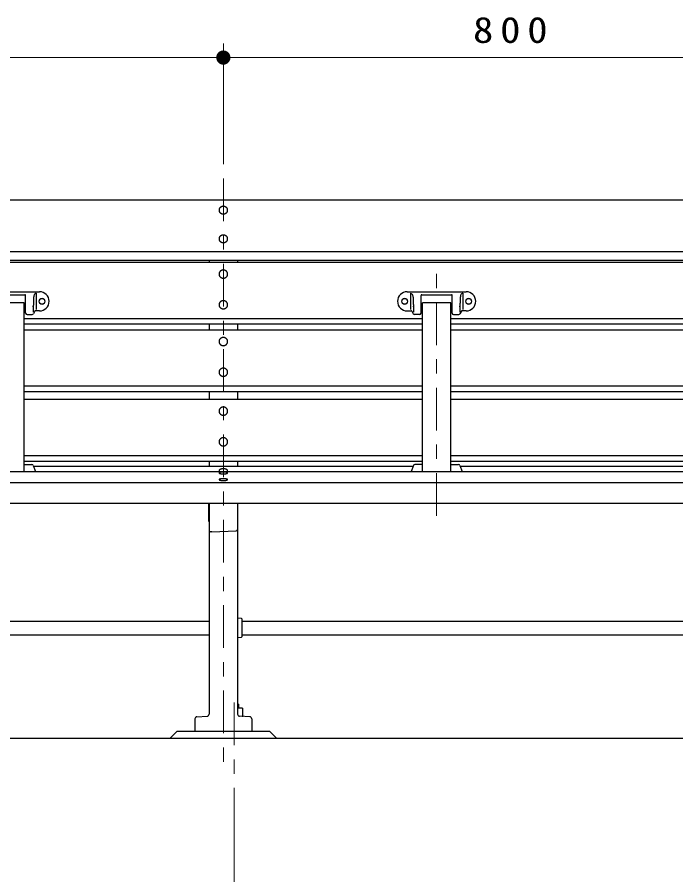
# Model space of a CAD drawing. Units: millimetres on the paper, scale 1:20. Extents: x -365 to 0, y 0 to 257.
# Drawn here: x -274.3 to -228, y 96.3 to 156.6 of the extents above; entities that cross this region are included whole.
import ezdxf

# ---------------------------------------------------------------- set-up
doc = ezdxf.new("R2010")
doc.units = ezdxf.units.MM
doc.linetypes.add('USER2', pattern=[6, 3, -1, 1, -1])
doc.layers.add('LY_1', color=7, linetype='Continuous', lineweight=25)
doc.styles.add('ＭＳ ゴシック', font='')
doc.styles.get('ＭＳ ゴシック').set_extended_font_data('MS Gothic')

# ---------------------------------------------------------------- blocks, each defined once
blk = doc.blocks.new('filled_dot')
at = {"color": 0, "linetype": 'Continuous', "lineweight": -2, "const_width": 1.25}
blk.add_lwpolyline([(-0.625, 0, 1), (0.625, 0, 1)], format="xyb", close=True, dxfattribs=at)

msp = doc.modelspace()

# ---------------------------------------------------------------- linework, layer by layer
at = {"layer": 'LY_1', "lineweight": 13}
for p, q in [((-259.846, 146.276), (-259.846, 154.776)), ((-299.846, 153.776), (-259.846, 153.776)), ((-259.846, 153.776), (-219.846, 153.776)), ((-259.096, 102.435), (-259.096, 79.935))]:
    msp.add_line(p, q, dxfattribs=at)
at = {"layer": 'LY_1', "linetype": 'USER2', "lineweight": 13}
for p, q in [((-259.846, 145.276), (-259.846, 103.345)), ((-244.846, 121.564), (-244.846, 139.462)), ((-259.096, 108.435), (-259.096, 103.435))]:
    msp.add_line(p, q, dxfattribs=at)
at = {"layer": 'LY_1'}
for p, q in [((-304.596, 143.776), (-215.096, 143.776)), ((-304.346, 140.137), (-215.346, 140.137)), ((-304.596, 139.523), (-215.096, 139.523)), ((-304.596, 139.393), (-215.096, 139.393)), ((-260.846, 139.523), (-260.846, 139.393)), ((-258.846, 139.523), (-258.846, 139.393)), ((-276.921, 137.315), (-273.846, 137.315)), ((-275.892, 137.108), (-273.846, 137.108)), ((-273.846, 137.315), (-272.771, 137.315)), ((-273.846, 137.108), (-273.8, 137.108)), ((-273.75, 135.815), (-273.75, 137.058)), ((-273.014, 137.204), (-273.014, 136.066)), ((-246.921, 137.315), (-243.846, 137.315)), ((-246.678, 137.204), (-246.678, 136.066)), ((-245.942, 135.815), (-245.942, 137.058)), ((-245.892, 137.108), (-243.846, 137.108)), ((-243.846, 137.315), (-242.771, 137.315)), ((-243.846, 137.108), (-243.8, 137.108)), ((-243.75, 135.815), (-243.75, 137.058)), ((-243.014, 137.204), (-243.014, 136.066)), ((-273.846, 136.545), (-275.846, 136.545)), ((-273.846, 124.689), (-273.846, 136.545)), ((-273.21, 136.29), (-273.21, 135.873)), ((-246.482, 136.29), (-246.482, 135.873)), ((-243.846, 136.545), (-245.846, 136.545)), ((-245.846, 124.689), (-245.846, 136.545)), ((-243.846, 124.689), (-243.846, 136.545)), ((-243.21, 136.29), (-243.21, 135.873)), ((-273.65, 135.715), (-273.293, 135.715)), ((-273.108, 135.952), (-273.205, 135.768)), ((-272.771, 135.965), (-273.086, 135.965)), ((-246.921, 135.965), (-246.606, 135.965)), ((-246.584, 135.952), (-246.487, 135.768)), ((-246.042, 135.715), (-246.399, 135.715)), ((-243.65, 135.715), (-243.293, 135.715)), ((-243.108, 135.952), (-243.205, 135.768)), ((-242.771, 135.965), (-243.086, 135.965)), ((-273.846, 135.44), (-245.846, 135.44)), ((-243.846, 135.44), (-215.346, 135.44)), ((-273.846, 135.05), (-245.846, 135.05)), ((-273.846, 134.647), (-245.846, 134.647)), ((-260.846, 135.05), (-260.846, 134.647)), ((-258.846, 135.05), (-258.846, 134.647)), ((-243.846, 135.05), (-215.096, 135.05)), ((-243.846, 134.647), (-215.096, 134.647)), ((-273.846, 130.694), (-245.846, 130.694)), ((-273.846, 130.304), (-245.846, 130.304)), ((-260.846, 130.304), (-260.846, 129.758)), ((-258.846, 130.304), (-258.846, 129.758)), ((-243.846, 130.694), (-215.346, 130.694)), ((-243.846, 130.304), (-215.096, 130.304)), ((-273.846, 129.758), (-245.846, 129.758)), ((-243.846, 129.758), (-215.096, 129.758)), ((-273.846, 125.805), (-245.846, 125.805)), ((-273.846, 125.415), (-245.846, 125.415)), ((-260.846, 125.415), (-260.846, 125.045)), ((-258.846, 125.415), (-258.846, 125.045)), ((-243.846, 125.805), (-215.346, 125.805)), ((-243.846, 125.415), (-215.096, 125.415)), ((-273.846, 125.175), (-273.302, 125.175)), ((-273.208, 125.11), (-273.048, 124.689)), ((-273.183, 125.045), (-246.508, 125.045)), ((-246.484, 125.11), (-246.644, 124.689)), ((-245.846, 125.175), (-246.39, 125.175)), ((-243.846, 125.175), (-243.302, 125.175)), ((-243.208, 125.11), (-243.048, 124.689)), ((-243.183, 125.045), (-215.096, 125.045)), ((-304.596, 124.689), (-215.096, 124.689)), ((-304.346, 123.898), (-215.346, 123.898)), ((-304.596, 122.459), (-215.096, 122.459)), ((-260.896, 122.459), (-260.896, 121.185)), ((-260.846, 122.459), (-260.846, 107.619)), ((-258.846, 122.459), (-258.846, 107.619)), ((-260.896, 121.185), (-260.846, 121.183)), ((-260.646, 120.435), (-260.75, 120.439)), ((-260.646, 120.435), (-258.942, 120.503)), ((-298.546, 114.162), (-260.846, 114.162)), ((-258.846, 114.391), (-258.591, 114.364)), ((-258.546, 114.315), (-258.546, 113.055)), ((-258.546, 114.162), (-221.146, 114.162)), ((-298.546, 113.207), (-260.846, 113.207)), ((-258.591, 113.005), (-258.846, 112.978)), ((-258.546, 113.207), (-221.146, 113.207)), ((-258.778, 108.333), (-258.846, 108.333)), ((-258.491, 108.05), (-258.846, 108.05)), ((-258.778, 108.333), (-258.778, 108.05)), ((-258.491, 108.05), (-258.491, 107.435)), ((-261.702, 107.44), (-260.99, 107.469)), ((-257.99, 107.44), (-258.702, 107.469)), ((-261.846, 107.29), (-261.846, 106.435)), ((-257.846, 107.29), (-257.846, 106.435)), ((-263.096, 106.434), (-263.596, 105.934)), ((-263.096, 106.435), (-256.596, 106.435)), ((-256.596, 106.435), (-256.096, 105.935)), ((-296.096, 105.935), (-211.096, 105.935))]:
    msp.add_line(p, q, dxfattribs=at)
for points in [[(-259.546, 143.05), (-259.547, 143.073), (-259.55, 143.096), (-259.556, 143.119), (-259.564, 143.142), (-259.574, 143.163), (-259.586, 143.184), (-259.6, 143.204), (-259.616, 143.223), (-259.634, 143.24), (-259.653, 143.256), (-259.674, 143.27), (-259.696, 143.283), (-259.719, 143.293), (-259.743, 143.302), (-259.768, 143.309), (-259.794, 143.315), (-259.82, 143.318), (-259.846, 143.319), (-259.872, 143.318), (-259.898, 143.315), (-259.924, 143.309), (-259.949, 143.302), (-259.973, 143.293), (-259.996, 143.283), (-260.018, 143.27), (-260.039, 143.256), (-260.058, 143.24), (-260.076, 143.223), (-260.092, 143.204), (-260.106, 143.184), (-260.118, 143.163), (-260.128, 143.142), (-260.136, 143.119), (-260.141, 143.096), (-260.145, 143.073), (-260.146, 143.05), (-260.145, 143.026), (-260.141, 143.003), (-260.136, 142.98), (-260.128, 142.958), (-260.118, 142.936), (-260.106, 142.915), (-260.092, 142.895), (-260.076, 142.877), (-260.058, 142.86), (-260.039, 142.844), (-260.018, 142.829), (-259.996, 142.817), (-259.973, 142.806), (-259.949, 142.797), (-259.924, 142.79), (-259.898, 142.785), (-259.872, 142.782), (-259.846, 142.781), (-259.82, 142.782), (-259.794, 142.785), (-259.768, 142.79), (-259.743, 142.797), (-259.719, 142.806), (-259.696, 142.817), (-259.674, 142.829), (-259.653, 142.844), (-259.634, 142.86), (-259.616, 142.877), (-259.6, 142.895), (-259.586, 142.915), (-259.574, 142.936), (-259.564, 142.958), (-259.556, 142.98), (-259.55, 143.003), (-259.547, 143.026)], [(-259.546, 141.033), (-259.547, 141.057), (-259.55, 141.08), (-259.556, 141.103), (-259.564, 141.125), (-259.574, 141.147), (-259.586, 141.168), (-259.6, 141.187), (-259.616, 141.206), (-259.634, 141.223), (-259.653, 141.239), (-259.674, 141.253), (-259.696, 141.266), (-259.719, 141.277), (-259.743, 141.286), (-259.768, 141.293), (-259.794, 141.298), (-259.82, 141.301), (-259.846, 141.302), (-259.872, 141.301), (-259.898, 141.298), (-259.924, 141.293), (-259.949, 141.286), (-259.973, 141.277), (-259.996, 141.266), (-260.018, 141.253), (-260.039, 141.239), (-260.058, 141.223), (-260.076, 141.206), (-260.092, 141.187), (-260.106, 141.168), (-260.118, 141.147), (-260.128, 141.125), (-260.136, 141.103), (-260.141, 141.08), (-260.145, 141.057), (-260.146, 141.033), (-260.145, 141.01), (-260.141, 140.986), (-260.136, 140.964), (-260.128, 140.941), (-260.118, 140.919), (-260.106, 140.899), (-260.092, 140.879), (-260.076, 140.86), (-260.058, 140.843), (-260.039, 140.827), (-260.018, 140.813), (-259.996, 140.8), (-259.973, 140.789), (-259.949, 140.78), (-259.924, 140.773), (-259.898, 140.768), (-259.872, 140.765), (-259.846, 140.764), (-259.82, 140.765), (-259.794, 140.768), (-259.768, 140.773), (-259.743, 140.78), (-259.719, 140.789), (-259.696, 140.8), (-259.674, 140.813), (-259.653, 140.827), (-259.634, 140.843), (-259.616, 140.86), (-259.6, 140.879), (-259.586, 140.899), (-259.574, 140.919), (-259.564, 140.941), (-259.556, 140.964), (-259.55, 140.986), (-259.547, 141.01)], [(-259.546, 138.556), (-259.547, 138.581), (-259.55, 138.606), (-259.556, 138.63), (-259.564, 138.654), (-259.574, 138.678), (-259.586, 138.7), (-259.6, 138.721), (-259.616, 138.741), (-259.634, 138.759), (-259.653, 138.776), (-259.674, 138.792), (-259.696, 138.805), (-259.719, 138.817), (-259.743, 138.826), (-259.768, 138.834), (-259.794, 138.839), (-259.82, 138.843), (-259.846, 138.844), (-259.872, 138.843), (-259.898, 138.839), (-259.924, 138.834), (-259.949, 138.826), (-259.973, 138.817), (-259.996, 138.805), (-260.018, 138.792), (-260.039, 138.776), (-260.058, 138.759), (-260.076, 138.741), (-260.092, 138.721), (-260.106, 138.7), (-260.118, 138.678), (-260.128, 138.654), (-260.136, 138.63), (-260.141, 138.606), (-260.145, 138.581), (-260.146, 138.556), (-260.145, 138.531), (-260.141, 138.506), (-260.136, 138.482), (-260.128, 138.458), (-260.118, 138.434), (-260.106, 138.412), (-260.092, 138.391), (-260.076, 138.371), (-260.058, 138.353), (-260.039, 138.336), (-260.018, 138.32), (-259.996, 138.307), (-259.973, 138.295), (-259.949, 138.286), (-259.924, 138.278), (-259.898, 138.273), (-259.872, 138.269), (-259.846, 138.268), (-259.82, 138.269), (-259.794, 138.273), (-259.768, 138.278), (-259.743, 138.286), (-259.719, 138.295), (-259.696, 138.307), (-259.674, 138.32), (-259.653, 138.336), (-259.634, 138.353), (-259.616, 138.371), (-259.6, 138.391), (-259.586, 138.412), (-259.574, 138.434), (-259.564, 138.458), (-259.556, 138.482), (-259.55, 138.506), (-259.547, 138.531)], [(-259.546, 136.399), (-259.547, 136.424), (-259.55, 136.449), (-259.556, 136.473), (-259.564, 136.497), (-259.574, 136.52), (-259.586, 136.543), (-259.6, 136.564), (-259.616, 136.584), (-259.634, 136.602), (-259.653, 136.619), (-259.674, 136.634), (-259.696, 136.648), (-259.719, 136.659), (-259.743, 136.669), (-259.768, 136.677), (-259.794, 136.682), (-259.82, 136.685), (-259.846, 136.686), (-259.872, 136.685), (-259.898, 136.682), (-259.924, 136.677), (-259.949, 136.669), (-259.973, 136.659), (-259.996, 136.648), (-260.018, 136.634), (-260.039, 136.619), (-260.058, 136.602), (-260.076, 136.584), (-260.092, 136.564), (-260.106, 136.543), (-260.118, 136.52), (-260.128, 136.497), (-260.136, 136.473), (-260.141, 136.449), (-260.145, 136.424), (-260.146, 136.399), (-260.145, 136.374), (-260.141, 136.349), (-260.136, 136.324), (-260.128, 136.3), (-260.118, 136.277), (-260.106, 136.255), (-260.092, 136.234), (-260.076, 136.214), (-260.058, 136.195), (-260.039, 136.178), (-260.018, 136.163), (-259.996, 136.15), (-259.973, 136.138), (-259.949, 136.129), (-259.924, 136.121), (-259.898, 136.116), (-259.872, 136.112), (-259.846, 136.111), (-259.82, 136.112), (-259.794, 136.116), (-259.768, 136.121), (-259.743, 136.129), (-259.719, 136.138), (-259.696, 136.15), (-259.674, 136.163), (-259.653, 136.178), (-259.634, 136.195), (-259.616, 136.214), (-259.6, 136.234), (-259.586, 136.255), (-259.574, 136.277), (-259.564, 136.3), (-259.556, 136.324), (-259.55, 136.349), (-259.547, 136.374)], [(-259.546, 133.81), (-259.547, 133.835), (-259.55, 133.86), (-259.556, 133.885), (-259.564, 133.909), (-259.574, 133.932), (-259.586, 133.954), (-259.6, 133.975), (-259.616, 133.995), (-259.634, 134.014), (-259.653, 134.031), (-259.674, 134.046), (-259.696, 134.059), (-259.719, 134.071), (-259.743, 134.08), (-259.768, 134.088), (-259.794, 134.093), (-259.82, 134.097), (-259.846, 134.098), (-259.872, 134.097), (-259.898, 134.093), (-259.924, 134.088), (-259.949, 134.08), (-259.973, 134.071), (-259.996, 134.059), (-260.018, 134.046), (-260.039, 134.031), (-260.058, 134.014), (-260.076, 133.995), (-260.092, 133.975), (-260.106, 133.954), (-260.118, 133.932), (-260.128, 133.909), (-260.136, 133.885), (-260.141, 133.86), (-260.145, 133.835), (-260.146, 133.81), (-260.145, 133.785), (-260.141, 133.76), (-260.136, 133.736), (-260.128, 133.712), (-260.118, 133.689), (-260.106, 133.666), (-260.092, 133.645), (-260.076, 133.625), (-260.058, 133.607), (-260.039, 133.59), (-260.018, 133.575), (-259.996, 133.561), (-259.973, 133.55), (-259.949, 133.54), (-259.924, 133.532), (-259.898, 133.527), (-259.872, 133.524), (-259.846, 133.523), (-259.82, 133.524), (-259.794, 133.527), (-259.768, 133.532), (-259.743, 133.54), (-259.719, 133.55), (-259.696, 133.561), (-259.674, 133.575), (-259.653, 133.59), (-259.634, 133.607), (-259.616, 133.625), (-259.6, 133.645), (-259.586, 133.666), (-259.574, 133.689), (-259.564, 133.712), (-259.556, 133.736), (-259.55, 133.76), (-259.547, 133.785)], [(-259.546, 131.653), (-259.547, 131.678), (-259.55, 131.703), (-259.556, 131.727), (-259.564, 131.751), (-259.574, 131.775), (-259.586, 131.797), (-259.6, 131.818), (-259.616, 131.838), (-259.634, 131.856), (-259.653, 131.873), (-259.674, 131.889), (-259.696, 131.902), (-259.719, 131.914), (-259.743, 131.923), (-259.768, 131.931), (-259.794, 131.936), (-259.82, 131.939), (-259.846, 131.941), (-259.872, 131.939), (-259.898, 131.936), (-259.924, 131.931), (-259.949, 131.923), (-259.973, 131.914), (-259.996, 131.902), (-260.018, 131.889), (-260.039, 131.873), (-260.058, 131.856), (-260.076, 131.838), (-260.092, 131.818), (-260.106, 131.797), (-260.118, 131.775), (-260.128, 131.751), (-260.136, 131.727), (-260.141, 131.703), (-260.145, 131.678), (-260.146, 131.653), (-260.145, 131.628), (-260.141, 131.603), (-260.136, 131.579), (-260.128, 131.555), (-260.118, 131.531), (-260.106, 131.509), (-260.092, 131.488), (-260.076, 131.468), (-260.058, 131.45), (-260.039, 131.433), (-260.018, 131.417), (-259.996, 131.404), (-259.973, 131.392), (-259.949, 131.383), (-259.924, 131.375), (-259.898, 131.37), (-259.872, 131.366), (-259.846, 131.365), (-259.82, 131.366), (-259.794, 131.37), (-259.768, 131.375), (-259.743, 131.383), (-259.719, 131.392), (-259.696, 131.404), (-259.674, 131.417), (-259.653, 131.433), (-259.634, 131.45), (-259.616, 131.468), (-259.6, 131.488), (-259.586, 131.509), (-259.574, 131.531), (-259.564, 131.555), (-259.556, 131.579), (-259.55, 131.603), (-259.547, 131.628)], [(-259.546, 128.921), (-259.547, 128.946), (-259.55, 128.97), (-259.556, 128.995), (-259.564, 129.019), (-259.574, 129.042), (-259.586, 129.064), (-259.6, 129.085), (-259.616, 129.105), (-259.634, 129.124), (-259.653, 129.141), (-259.674, 129.156), (-259.696, 129.17), (-259.719, 129.181), (-259.743, 129.191), (-259.768, 129.198), (-259.794, 129.204), (-259.82, 129.207), (-259.846, 129.208), (-259.872, 129.207), (-259.898, 129.204), (-259.924, 129.198), (-259.949, 129.191), (-259.973, 129.181), (-259.996, 129.17), (-260.018, 129.156), (-260.039, 129.141), (-260.058, 129.124), (-260.076, 129.105), (-260.092, 129.085), (-260.106, 129.064), (-260.118, 129.042), (-260.128, 129.019), (-260.136, 128.995), (-260.141, 128.97), (-260.145, 128.946), (-260.146, 128.921), (-260.145, 128.895), (-260.141, 128.871), (-260.136, 128.846), (-260.128, 128.822), (-260.118, 128.799), (-260.106, 128.777), (-260.092, 128.756), (-260.076, 128.736), (-260.058, 128.717), (-260.039, 128.7), (-260.018, 128.685), (-259.996, 128.671), (-259.973, 128.66), (-259.949, 128.65), (-259.924, 128.643), (-259.898, 128.637), (-259.872, 128.634), (-259.846, 128.633), (-259.82, 128.634), (-259.794, 128.637), (-259.768, 128.643), (-259.743, 128.65), (-259.719, 128.66), (-259.696, 128.671), (-259.674, 128.685), (-259.653, 128.7), (-259.634, 128.717), (-259.616, 128.736), (-259.6, 128.756), (-259.586, 128.777), (-259.574, 128.799), (-259.564, 128.822), (-259.556, 128.846), (-259.55, 128.871), (-259.547, 128.895)], [(-259.546, 126.763), (-259.547, 126.788), (-259.55, 126.813), (-259.556, 126.838), (-259.564, 126.862), (-259.574, 126.885), (-259.586, 126.907), (-259.6, 126.928), (-259.616, 126.948), (-259.634, 126.967), (-259.653, 126.984), (-259.674, 126.999), (-259.696, 127.012), (-259.719, 127.024), (-259.743, 127.034), (-259.768, 127.041), (-259.794, 127.047), (-259.82, 127.05), (-259.846, 127.051), (-259.872, 127.05), (-259.898, 127.047), (-259.924, 127.041), (-259.949, 127.034), (-259.973, 127.024), (-259.996, 127.012), (-260.018, 126.999), (-260.039, 126.984), (-260.058, 126.967), (-260.076, 126.948), (-260.092, 126.928), (-260.106, 126.907), (-260.118, 126.885), (-260.128, 126.862), (-260.136, 126.838), (-260.141, 126.813), (-260.145, 126.788), (-260.146, 126.763), (-260.145, 126.738), (-260.141, 126.713), (-260.136, 126.689), (-260.128, 126.665), (-260.118, 126.642), (-260.106, 126.619), (-260.092, 126.598), (-260.076, 126.578), (-260.058, 126.56), (-260.039, 126.543), (-260.018, 126.528), (-259.996, 126.514), (-259.973, 126.503), (-259.949, 126.493), (-259.924, 126.485), (-259.898, 126.48), (-259.872, 126.477), (-259.846, 126.476), (-259.82, 126.477), (-259.794, 126.48), (-259.768, 126.485), (-259.743, 126.493), (-259.719, 126.503), (-259.696, 126.514), (-259.674, 126.528), (-259.653, 126.543), (-259.634, 126.56), (-259.616, 126.578), (-259.6, 126.598), (-259.586, 126.619), (-259.574, 126.642), (-259.564, 126.665), (-259.556, 126.689), (-259.55, 126.713), (-259.547, 126.738)], [(-259.546, 124.574), (-259.547, 124.579), (-259.55, 124.585), (-259.556, 124.59), (-259.564, 124.595), (-259.574, 124.6), (-259.586, 124.605), (-259.6, 124.61), (-259.616, 124.614), (-259.634, 124.618), (-259.653, 124.622), (-259.674, 124.625), (-259.696, 124.628), (-259.719, 124.63), (-259.743, 124.632), (-259.768, 124.634), (-259.794, 124.635), (-259.82, 124.636), (-259.846, 124.636), (-259.872, 124.636), (-259.898, 124.635), (-259.924, 124.634), (-259.949, 124.632), (-259.973, 124.63), (-259.996, 124.628), (-260.018, 124.625), (-260.039, 124.622), (-260.058, 124.618), (-260.076, 124.614), (-260.092, 124.61), (-260.106, 124.605), (-260.118, 124.6), (-260.128, 124.595), (-260.136, 124.59), (-260.141, 124.585), (-260.145, 124.579), (-260.146, 124.574), (-260.145, 124.568), (-260.141, 124.563), (-260.136, 124.558), (-260.128, 124.552), (-260.118, 124.547), (-260.106, 124.543), (-260.092, 124.538), (-260.076, 124.534), (-260.058, 124.53), (-260.039, 124.526), (-260.018, 124.523), (-259.996, 124.52), (-259.973, 124.517), (-259.949, 124.515), (-259.924, 124.513), (-259.898, 124.512), (-259.872, 124.512), (-259.846, 124.511), (-259.82, 124.512), (-259.794, 124.512), (-259.768, 124.513), (-259.743, 124.515), (-259.719, 124.517), (-259.696, 124.52), (-259.674, 124.523), (-259.653, 124.526), (-259.634, 124.53), (-259.616, 124.534), (-259.6, 124.538), (-259.586, 124.543), (-259.574, 124.547), (-259.564, 124.552), (-259.556, 124.558), (-259.55, 124.563), (-259.547, 124.568)], [(-259.546, 124.106), (-259.547, 124.111), (-259.55, 124.117), (-259.556, 124.122), (-259.564, 124.127), (-259.574, 124.132), (-259.586, 124.137), (-259.6, 124.142), (-259.616, 124.146), (-259.634, 124.15), (-259.653, 124.154), (-259.674, 124.157), (-259.696, 124.16), (-259.719, 124.162), (-259.743, 124.165), (-259.768, 124.166), (-259.794, 124.167), (-259.82, 124.168), (-259.846, 124.168), (-259.872, 124.168), (-259.898, 124.167), (-259.924, 124.166), (-259.949, 124.165), (-259.973, 124.162), (-259.996, 124.16), (-260.018, 124.157), (-260.039, 124.154), (-260.058, 124.15), (-260.076, 124.146), (-260.092, 124.142), (-260.106, 124.137), (-260.118, 124.132), (-260.128, 124.127), (-260.136, 124.122), (-260.141, 124.117), (-260.145, 124.111), (-260.146, 124.106), (-260.145, 124.1), (-260.141, 124.095), (-260.136, 124.09), (-260.128, 124.085), (-260.118, 124.08), (-260.106, 124.075), (-260.092, 124.07), (-260.076, 124.066), (-260.058, 124.062), (-260.039, 124.058), (-260.018, 124.055), (-259.996, 124.052), (-259.973, 124.049), (-259.949, 124.047), (-259.924, 124.046), (-259.898, 124.045), (-259.872, 124.044), (-259.846, 124.044), (-259.82, 124.044), (-259.794, 124.045), (-259.768, 124.046), (-259.743, 124.047), (-259.719, 124.049), (-259.696, 124.052), (-259.674, 124.055), (-259.653, 124.058), (-259.634, 124.062), (-259.616, 124.066), (-259.6, 124.07), (-259.586, 124.075), (-259.574, 124.08), (-259.564, 124.085), (-259.556, 124.09), (-259.55, 124.095), (-259.547, 124.1)]]:
    msp.add_lwpolyline(points, close=True, dxfattribs=at)
for points in [[(-273.014, 137.204), (-273.052, 137.185), (-273.087, 137.162), (-273.116, 137.135), (-273.142, 137.103), (-273.159, 137.066), (-273.171, 137.024), (-273.179, 136.975), (-273.185, 136.919), (-273.19, 136.85), (-273.194, 136.774), (-273.198, 136.694), (-273.201, 136.613), (-273.203, 136.533), (-273.205, 136.457), (-273.207, 136.388), (-273.208, 136.33), (-273.209, 136.285), (-273.21, 136.255), (-273.21, 136.244), (-273.21, 136.255), (-273.21, 136.29)], [(-246.678, 137.204), (-246.64, 137.185), (-246.605, 137.162), (-246.575, 137.135), (-246.55, 137.103), (-246.533, 137.066), (-246.521, 137.024), (-246.513, 136.975), (-246.507, 136.919), (-246.502, 136.85), (-246.498, 136.774), (-246.494, 136.694), (-246.491, 136.613), (-246.489, 136.533), (-246.487, 136.457), (-246.485, 136.388), (-246.484, 136.33), (-246.483, 136.285), (-246.482, 136.255), (-246.482, 136.244), (-246.482, 136.255), (-246.482, 136.29)], [(-243.014, 137.204), (-243.052, 137.185), (-243.087, 137.162), (-243.116, 137.135), (-243.142, 137.103), (-243.159, 137.066), (-243.171, 137.024), (-243.179, 136.975), (-243.185, 136.919), (-243.19, 136.85), (-243.194, 136.774), (-243.198, 136.694), (-243.201, 136.613), (-243.203, 136.533), (-243.205, 136.457), (-243.207, 136.388), (-243.208, 136.33), (-243.209, 136.285), (-243.21, 136.255), (-243.21, 136.244), (-243.21, 136.255), (-243.21, 136.29)], [(-259.552, 124.689), (-259.547, 124.709), (-259.547, 124.73), (-259.552, 124.751), (-259.564, 124.771), (-259.58, 124.79), (-259.601, 124.808), (-259.628, 124.824), (-259.658, 124.839), (-259.691, 124.851), (-259.728, 124.86), (-259.766, 124.867), (-259.807, 124.871), (-259.848, 124.873), (-259.888, 124.871), (-259.929, 124.867), (-259.967, 124.86), (-260.003, 124.85), (-260.037, 124.838), (-260.067, 124.823), (-260.092, 124.807), (-260.113, 124.789), (-260.129, 124.77), (-260.14, 124.749), (-260.145, 124.729), (-260.145, 124.709), (-260.14, 124.689)]]:
    msp.add_lwpolyline(points, dxfattribs=at)
at = {"layer": 'LY_1', "lineweight": 13}
for centre in [(-272.596, 136.64), (-247.096, 136.64), (-242.596, 136.64)]:
    msp.add_circle(centre, 0.225, dxfattribs=at)
at = {"layer": 'LY_1'}
for centre in [(-272.596, 136.64), (-247.096, 136.64), (-242.596, 136.64)]:
    msp.add_circle(centre, 0.2, dxfattribs=at)
for centre, radius, start, end in [((-273.8, 137.058), 0.05, 359.99999, 90), ((-272.771, 136.64), 0.675, 270, 90), ((-246.921, 136.64), 0.675, 90, 270), ((-245.892, 137.058), 0.05, 90, 180), ((-243.8, 137.058), 0.05, 359.99999, 90), ((-242.771, 136.64), 0.675, 270, 90), ((-273.65, 135.815), 0.1, 180, 270), ((-273.293, 135.815), 0.1, 270, 332.13251), ((-273.086, 135.94), 0.025, 90, 152.13251), ((-246.606, 135.94), 0.025, 27.86749, 90), ((-246.399, 135.815), 0.1, 207.86749, 270), ((-246.042, 135.815), 0.1, 270, 0), ((-243.65, 135.815), 0.1, 180, 270), ((-243.293, 135.815), 0.1, 270, 332.13251), ((-243.086, 135.94), 0.025, 90, 152.13251), ((-273.302, 125.075), 0.1, 20.79686, 90), ((-246.39, 125.075), 0.1, 90, 159.20314), ((-243.302, 125.075), 0.1, 20.79686, 90), ((-258.946, 120.603), 0.1, 272.29054, 359.99996), ((-260.746, 120.539), 0.1, 179.99992, 267.70932), ((-258.596, 114.315), 0.05, 0, 83.99099), ((-258.596, 113.055), 0.05, 276.009, 0), ((-261.696, 107.29), 0.15, 92.29005, 179.99996), ((-260.996, 107.619), 0.15, 272.29, 0), ((-258.696, 107.619), 0.15, 179.99996, 267.70997), ((-257.996, 107.29), 0.15, 0, 87.70991)]:
    msp.add_arc(centre, radius, start, end, dxfattribs=at)

# ---------------------------------------------------------------- block references
at = {"layer": 'LY_1', "lineweight": 13, "xscale": 0.4, "yscale": 0.4, "rotation": 180}
msp.add_blockref('filled_dot', (-259.846, 153.776), dxfattribs=at)

# ---------------------------------------------------------------- texts
at = {"layer": 'LY_1', "insert": (-239.429, 154.776), "char_height": 1.833, "attachment_point": 8, "style": 'ＭＳ ゴシック'}
msp.add_mtext('\\T1.33;\\W1.15;800', dxfattribs=at)

doc.saveas('drawing.dxf')
